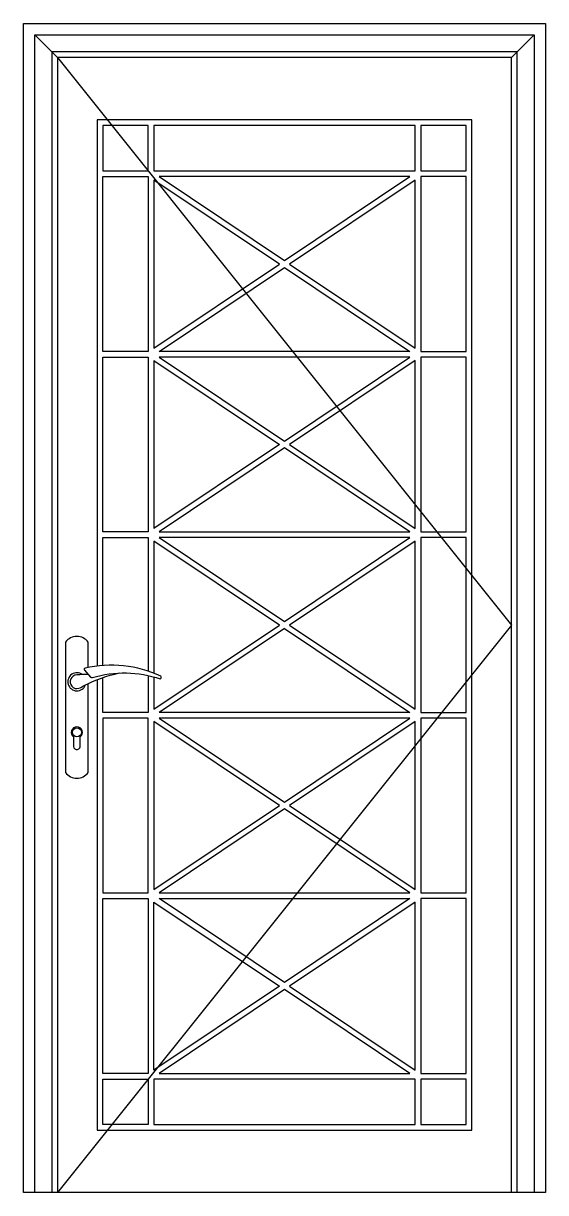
# Model space of a CAD drawing. Header units: metres. Extents: x -2288 to -1368, y 35 to 2095.
import ezdxf

# ---------------------------------------------------------------- set-up
doc = ezdxf.new("R2010")
doc.units = ezdxf.units.M
for name, color, linetype in [('2', 2, 'Continuous'), ('3', 3, 'Continuous'), ('7', 7, 'Continuous')]:
    doc.layers.add(name, color=color, linetype=linetype)

msp = doc.modelspace()

# ---------------------------------------------------------------- linework, layer by layer
at = {"layer": '2'}
msp.add_line((-1367.86, 35.36), (-2287.86, 35.36), dxfattribs=at)
at = {"layer": '3'}
for p, q in [((-2267.86, 2075.36), (-2227.86, 2035.36)), ((-1427.86, 2035.36), (-1387.86, 2075.36)), ((-2057.86, 1501.34), (-2057.86, 1205.37)), ((-2057.86, 1501.34), (-1836.85, 1353.36)), ((-1836.85, 1353.36), (-2057.86, 1205.37)), ((-1827.86, 1029.34), (-2048.87, 881.36)), ((-1827.86, 1029.34), (-1606.85, 881.36)), ((-1606.85, 881.36), (-2048.87, 881.36))]:
    msp.add_line(p, q, dxfattribs=at)
for points in [[(-2267.86, 35.36), (-2267.86, 2075.36), (-1387.86, 2075.36), (-1387.86, 35.36)], [(-1417.86, 35.36), (-1417.86, 2045.36), (-2237.86, 2045.36), (-2237.86, 35.36)], [(-2227.86, 2035.36), (-1427.86, 1035.36), (-2227.86, 35.36)], [(-2157.86, 939.12), (-2157.86, 145.36), (-1497.86, 145.36), (-1497.86, 1925.36), (-2157.86, 1925.36), (-2157.86, 963.14)], [(-2147.86, 964.13), (-2147.86, 1189.36), (-2067.86, 1189.36), (-2067.86, 954.03)], [(-2057.86, 943.85), (-2057.86, 887.37), (-1836.85, 1035.36), (-2057.86, 1183.34), (-2057.86, 950.37)], [(-2173.59, 948.25), (-2173.59, 948.28)], [(-2067.86, 946.42), (-2067.86, 881.36), (-2147.86, 881.36), (-2147.86, 942.79)]]:
    msp.add_lwpolyline(points, dxfattribs=at)
for points in [[(-2067.86, 1915.36), (-2147.86, 1915.36), (-2147.86, 1835.36), (-2067.86, 1835.36)], [(-2057.86, 1915.36), (-2057.86, 1835.36), (-1597.86, 1835.36), (-1597.86, 1915.36), (-2057.86, 1915.36)], [(-1587.86, 1915.36), (-1587.86, 1835.36), (-1507.86, 1835.36), (-1507.86, 1915.36)], [(-2147.86, 1517.36), (-2147.86, 1825.36), (-2067.86, 1825.36), (-2067.86, 1517.36)], [(-2057.86, 1819.34), (-2057.86, 1523.37), (-1836.85, 1671.36)], [(-2048.87, 1825.36), (-1827.86, 1677.37), (-1606.85, 1825.36)], [(-1597.86, 1523.37), (-1597.86, 1819.34), (-1818.87, 1671.36)], [(-1507.86, 1517.36), (-1507.86, 1825.36), (-1587.86, 1825.36), (-1587.86, 1517.36)], [(-1606.85, 1517.36), (-2048.87, 1517.36), (-1827.86, 1665.34)], [(-2147.86, 1199.36), (-2147.86, 1507.36), (-2067.86, 1507.36), (-2067.86, 1199.36)], [(-1606.85, 1507.36), (-2048.87, 1507.36), (-1827.86, 1359.37)], [(-1507.86, 1199.36), (-1507.86, 1507.36), (-1587.86, 1507.36), (-1587.86, 1199.36)], [(-1597.86, 1501.34), (-1818.87, 1353.36), (-1597.86, 1205.37)], [(-1827.86, 1347.34), (-2048.87, 1199.36), (-1606.85, 1199.36)], [(-2048.87, 1189.36), (-1827.86, 1041.37), (-1606.85, 1189.36)], [(-1597.86, 887.37), (-1597.86, 1183.34), (-1818.87, 1035.36)], [(-1507.86, 881.36), (-1507.86, 1189.36), (-1587.86, 1189.36), (-1587.86, 881.36)], [(-2067.86, 563.36), (-2067.86, 871.36), (-2147.86, 871.36), (-2147.86, 563.36)], [(-1836.85, 717.36), (-2057.86, 865.34), (-2057.86, 569.37)], [(-1606.85, 871.36), (-2048.87, 871.36), (-1827.86, 723.37)], [(-1597.86, 569.37), (-1597.86, 865.34), (-1818.87, 717.36)], [(-1507.86, 563.36), (-1507.86, 871.36), (-1587.86, 871.36), (-1587.86, 563.36)], [(-1827.86, 711.34), (-2048.87, 563.36), (-1606.85, 563.36)], [(-2147.86, 245.36), (-2147.86, 553.36), (-2067.86, 553.36), (-2067.86, 245.36)], [(-2057.86, 251.37), (-2057.86, 547.34), (-1836.85, 399.36)], [(-1606.85, 553.36), (-1827.86, 405.37), (-2048.87, 553.36)], [(-1597.86, 547.34), (-1818.87, 399.36), (-1597.86, 251.37)], [(-1507.86, 245.36), (-1507.86, 553.36), (-1587.86, 553.36), (-1587.86, 245.36)], [(-1606.85, 245.36), (-1827.86, 393.34), (-2048.87, 245.36)], [(-2067.86, 155.36), (-2147.86, 155.36), (-2147.86, 235.36), (-2067.86, 235.36)], [(-1597.86, 155.36), (-1597.86, 235.36), (-2057.86, 235.36), (-2057.86, 155.36)], [(-1507.86, 235.36), (-1587.86, 235.36), (-1587.86, 155.36), (-1507.86, 155.36)]]:
    msp.add_lwpolyline(points, close=True, dxfattribs=at)
msp.add_lwpolyline([(-2045.86, 945.16, 0.17), (-2179.31, 959.31, 0.57), (-2180.34, 956.03), (-2169.48, 943.56, 0.29), (-2166.38, 942.69, -0.16), (-2046.83, 940.33, 0.57)], format="xyb", close=True, dxfattribs=at)
msp.add_circle((-2193.59, 846.18), 8, dxfattribs=at)
at = {"layer": '7'}
for points in [[(-2287.86, 35.36), (-2287.86, 2095.36), (-1367.86, 2095.36), (-1367.86, 35.36)], [(-1427.86, 35.36), (-1427.86, 2035.36), (-2227.86, 2035.36), (-2227.86, 35.36)]]:
    msp.add_lwpolyline(points, dxfattribs=at)
for points in [[(-2173.59, 960.56), (-2173.59, 1005.36, 0.5), (-2213.59, 1005.36), (-2213.59, 775.36, 0.5), (-2173.59, 775.36), (-2173.59, 932.36)], [(-2173.15, 948.25, 0.02), (-2193.59, 947.36, 1.16), (-2190.02, 923.9, 0.05), (-2180.9, 928.8, -0.06), (-2118.71, 950.99)]]:
    msp.add_lwpolyline(points, format="xyb", dxfattribs=at)
msp.add_lwpolyline([(-2199.59, 821.18, 1), (-2187.59, 823.26), (-2187.59, 838.18, 3), (-2199.59, 838.18)], format="xyb", close=True, dxfattribs=at)
msp.add_arc((-2193.59, 935.36), 16, 52.29, 340.41, dxfattribs=at)

doc.saveas('drawing.dxf')
